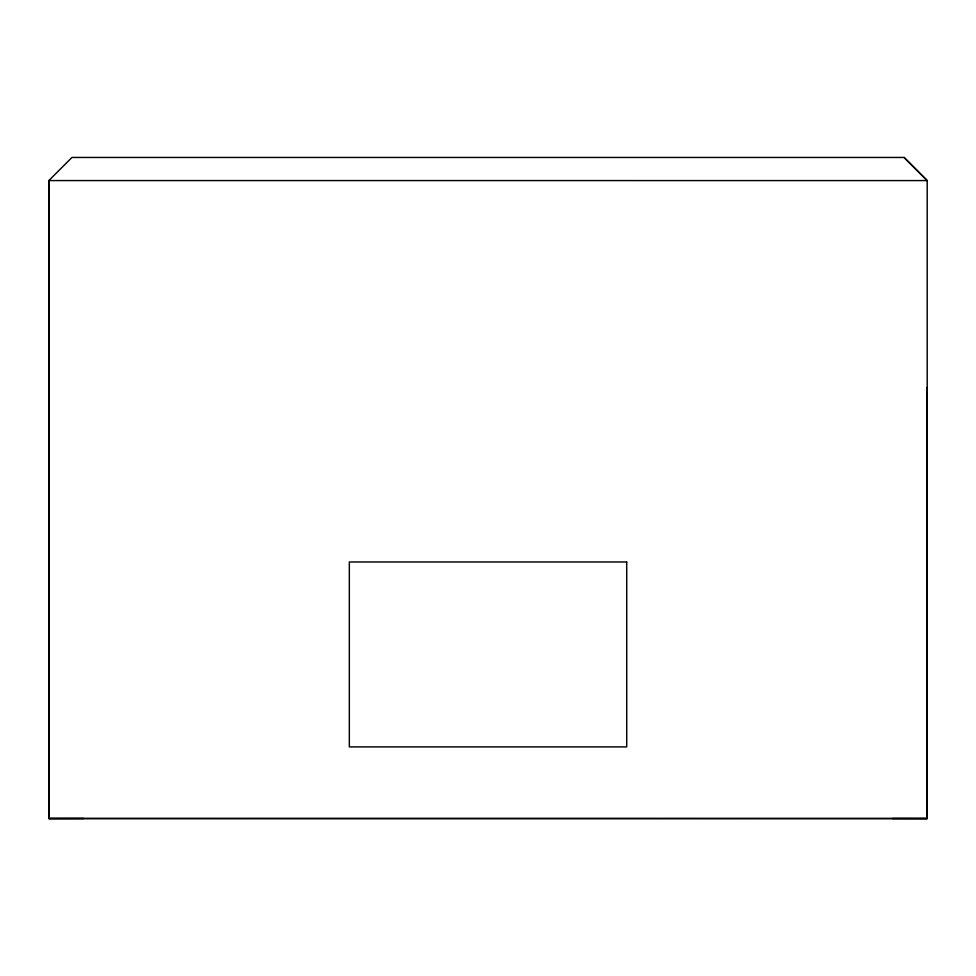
<?xml version="1.0" encoding="UTF-8"?>
<svg xmlns="http://www.w3.org/2000/svg" width="976" height="976" viewBox="0 0 976 976"><rect width="100%" height="100%" fill="white"/><g stroke="black" fill="none" stroke-linecap="round" stroke-linejoin="round"><path stroke-width="1.46" d="M904.081 157.453L927.2 180.584L48.837 180.572L48.812 818.547L927.2 818.51L927.2 180.572L904.081 157.453L71.956 157.453L48.837 180.572L48.824 818.486L927.2 818.547L927.2 387.484M927.2 818.547L892.528 818.51M48.885 818.535L83.497 818.486M626.714 561.981L349.335 561.981L349.335 746.896L626.714 746.896L626.714 561.981"/></g></svg>
